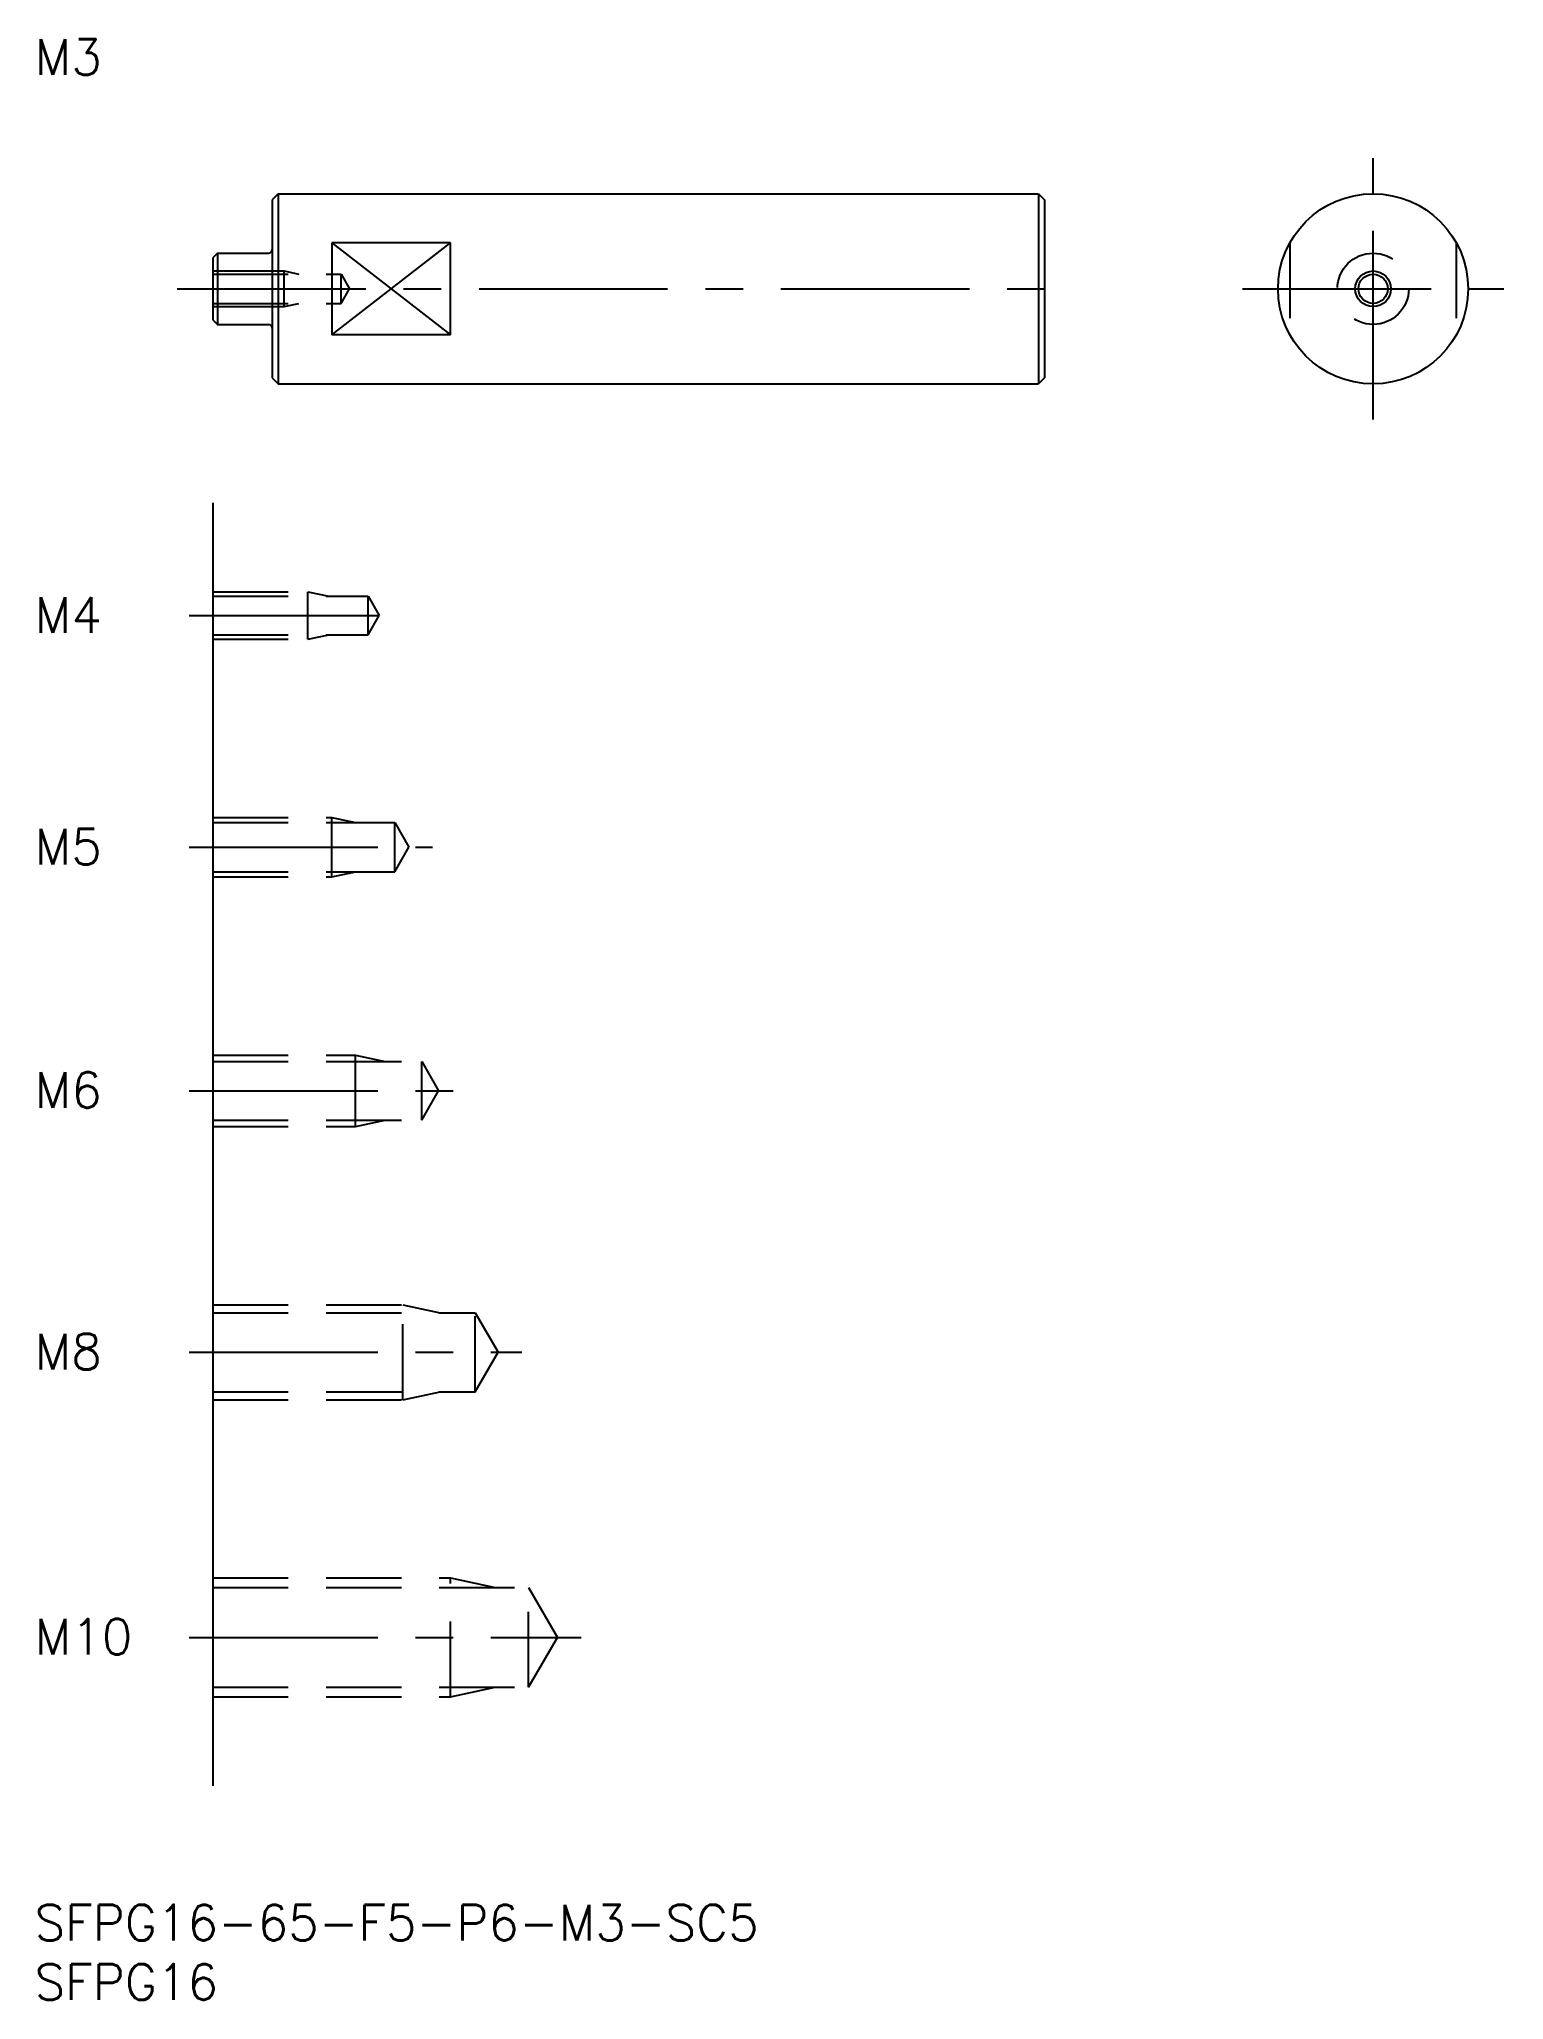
# Model space of a CAD drawing. Extents: x 0 to 124, y -8 to 157.
import ezdxf

# ---------------------------------------------------------------- set-up
doc = ezdxf.new("R2010")
doc.units = 0
doc.header["$LTSCALE"] = 0.5
doc.linetypes.add('CENTER', pattern=[50.8, 31.75, -6.35, 6.35, -6.35])
doc.linetypes.add('DASHED', pattern=[19.05, 12.7, -6.35])
for name, color, linetype in [('MSM_CENTER', 1, 'CENTER'), ('MSM_CONTINUOUS', 7, 'CONTINUOUS'), ('MSM_DASHED', 4, 'DASHED'), ('MSM_NARROW', 5, 'CONTINUOUS'), ('MSM_PART_NUMBER', 7, 'CONTINUOUS')]:
    doc.layers.add(name, color=color, linetype=linetype)
doc.styles.get("Standard").update_dxf_attribs({"font": 'txt.shx', "height": 3, "bigfont": 'bigfont.shx'})

# ---------------------------------------------------------------- blocks, each defined once
blk = doc.blocks.new('*U4')
at = {"layer": 'MSM_PART_NUMBER'}
blk.add_text('SFPG16-65-F5-P6-M3-SC5', height=3, dxfattribs=at).set_placement((0, -3))
blk = doc.blocks.new('*U5')
at = {"layer": 'MSM_PART_NUMBER'}
blk.add_text('SFPG16', height=3, dxfattribs=at).set_placement((0, -8))
blk = doc.blocks.new('*U6')
at = {"layer": 'MSM_PART_NUMBER'}
blk.add_text('M10', height=3, dxfattribs=at).set_placement((0, 21.06))
blk = doc.blocks.new('*U7')
at = {"layer": 'MSM_PART_NUMBER'}
blk.add_text('M8', height=3, dxfattribs=at).set_placement((0, 45.06))
blk = doc.blocks.new('*U8')
at = {"layer": 'MSM_PART_NUMBER'}
blk.add_text('M6', height=3, dxfattribs=at).set_placement((0, 67.06))
blk = doc.blocks.new('*U9')
at = {"layer": 'MSM_PART_NUMBER'}
blk.add_text('M5', height=3, dxfattribs=at).set_placement((0, 87.56))
blk = doc.blocks.new('*U10')
at = {"layer": 'MSM_PART_NUMBER'}
blk.add_text('M4', height=3, dxfattribs=at).set_placement((0, 107.06))
blk = doc.blocks.new('*U11')
at = {"layer": 'MSM_PART_NUMBER'}
blk.add_text('M3', height=3, dxfattribs=at).set_placement((0, 154.01))

msp = doc.modelspace()

# ---------------------------------------------------------------- linework, layer by layer
at = {"layer": 'MSM_CENTER'}
for p, q in [((112.65, 125), (112.65, 147)), ((12, 136), (88, 136)), ((101.65, 136), (123.65, 136)), ((13, 108.5), (31, 108.5)), ((13, 89), (33.5, 89)), ((13, 68.5), (36, 68.5)), ((13, 46.5), (41, 46.5)), ((13, 22.5), (46, 22.5))]:
    msp.add_line(p, q, dxfattribs=at)
at = {"layer": 'MSM_CONTINUOUS'}
for p, q in [((20.5, 144), (20, 143.5)), ((20.5, 144), (84.5, 144)), ((20.5, 144), (20.5, 128)), ((84.5, 144), (84.5, 128)), ((84.5, 144), (85, 143.5)), ((20, 143.5), (20, 128.5)), ((85, 143.5), (85, 128.5)), ((15.4, 139), (15, 138.6)), ((15.4, 139), (19.7, 139)), ((15.4, 139), (15.4, 133)), ((35, 139.87), (25, 139.87)), ((25, 139.87), (25, 132.13)), ((35, 132.13), (35, 139.87)), ((15, 138.6), (15, 133.4)), ((15, 133.4), (15.4, 133)), ((15.4, 133), (19.7, 133)), ((35, 132.13), (25, 132.13)), ((20, 128.5), (20.5, 128)), ((20.5, 128), (84.5, 128)), ((85, 128.5), (84.5, 128)), ((15, 118), (15, 10))]:
    msp.add_line(p, q, dxfattribs=at)
for radius in [8, 1.23]:
    msp.add_circle((112.65, 136), radius, dxfattribs=at)
for centre, start, end in [((19.7, 139.3), 270, 0), ((19.7, 132.7), 0, 90)]:
    msp.add_arc(centre, 0.3, start, end, dxfattribs=at)
at = {"layer": 'MSM_DASHED'}
for p, q in [((105.65, 139.87), (105.65, 132.13)), ((119.65, 139.87), (119.65, 132.13)), ((15, 137.5), (21, 137.5)), ((15, 137.23), (25.79, 137.23)), ((21, 137.5), (22.25, 137.23)), ((21, 134.5), (21, 137.5)), ((25.79, 134.77), (25.79, 137.23)), ((25.79, 137.23), (26.5, 136)), ((25.79, 134.77), (26.5, 136)), ((15, 134.77), (25.79, 134.77)), ((15, 134.5), (21, 134.5)), ((21, 134.5), (22.25, 134.77)), ((15, 110.5), (23, 110.5)), ((15, 110.12), (28.06, 110.12)), ((23, 106.5), (23, 110.5)), ((23, 110.5), (24.75, 110.12)), ((28.06, 106.88), (28.06, 110.12)), ((28.06, 110.12), (29, 108.5)), ((28.06, 106.88), (29, 108.5)), ((15, 106.88), (28.06, 106.88)), ((15, 106.5), (23, 106.5)), ((23, 106.5), (24.75, 106.88)), ((15, 91.5), (25, 91.5)), ((15, 91.07), (30.31, 91.07)), ((25, 86.5), (25, 91.5)), ((25, 91.5), (27, 91.07)), ((30.31, 86.93), (30.31, 91.07)), ((30.31, 91.07), (31.5, 89)), ((30.31, 86.93), (31.5, 89)), ((15, 86.93), (30.31, 86.93)), ((15, 86.5), (25, 86.5)), ((25, 86.5), (27, 86.93)), ((15, 71.5), (27, 71.5)), ((15, 70.96), (32.58, 70.96)), ((27, 65.5), (27, 71.5)), ((27, 71.5), (29.5, 70.96)), ((32.58, 66.04), (32.58, 70.96)), ((32.58, 70.96), (34, 68.5)), ((32.58, 66.04), (34, 68.5)), ((15, 66.04), (32.58, 66.04)), ((27, 65.5), (29.5, 66.04)), ((15, 65.5), (27, 65.5)), ((15, 50.5), (31, 50.5)), ((15, 49.82), (37.08, 49.82)), ((31, 42.5), (31, 50.5)), ((31, 50.5), (34.12, 49.82)), ((37.08, 43.18), (37.08, 49.82)), ((37.08, 49.82), (39, 46.5)), ((37.08, 43.18), (39, 46.5)), ((15, 43.18), (37.08, 43.18)), ((31, 42.5), (34.12, 43.18)), ((15, 42.5), (31, 42.5)), ((15, 27.5), (35, 27.5)), ((15, 26.69), (41.58, 26.69)), ((35, 17.5), (35, 27.5)), ((35, 27.5), (38.75, 26.69)), ((41.58, 18.31), (41.58, 26.69)), ((41.58, 26.69), (44, 22.5)), ((41.58, 18.31), (44, 22.5)), ((15, 18.31), (41.58, 18.31)), ((35, 17.5), (38.75, 18.31)), ((15, 17.5), (35, 17.5))]:
    msp.add_line(p, q, dxfattribs=at)
msp.add_circle((112.65, 136), 3, dxfattribs=at)
at = {"layer": 'MSM_NARROW'}
for p, q in [((25, 139.87), (35, 132.13)), ((25, 132.13), (35, 139.87))]:
    msp.add_line(p, q, dxfattribs=at)
msp.add_circle((112.65, 136), 1.5, dxfattribs=at)

# ---------------------------------------------------------------- block references
at = {"layer": 'MSM_CONTINUOUS'}
for name in ['*U11', '*U10', '*U9', '*U8', '*U7', '*U6', '*U4', '*U5']:
    msp.add_blockref(name, (0, 0), dxfattribs=at)

doc.saveas('drawing.dxf')
